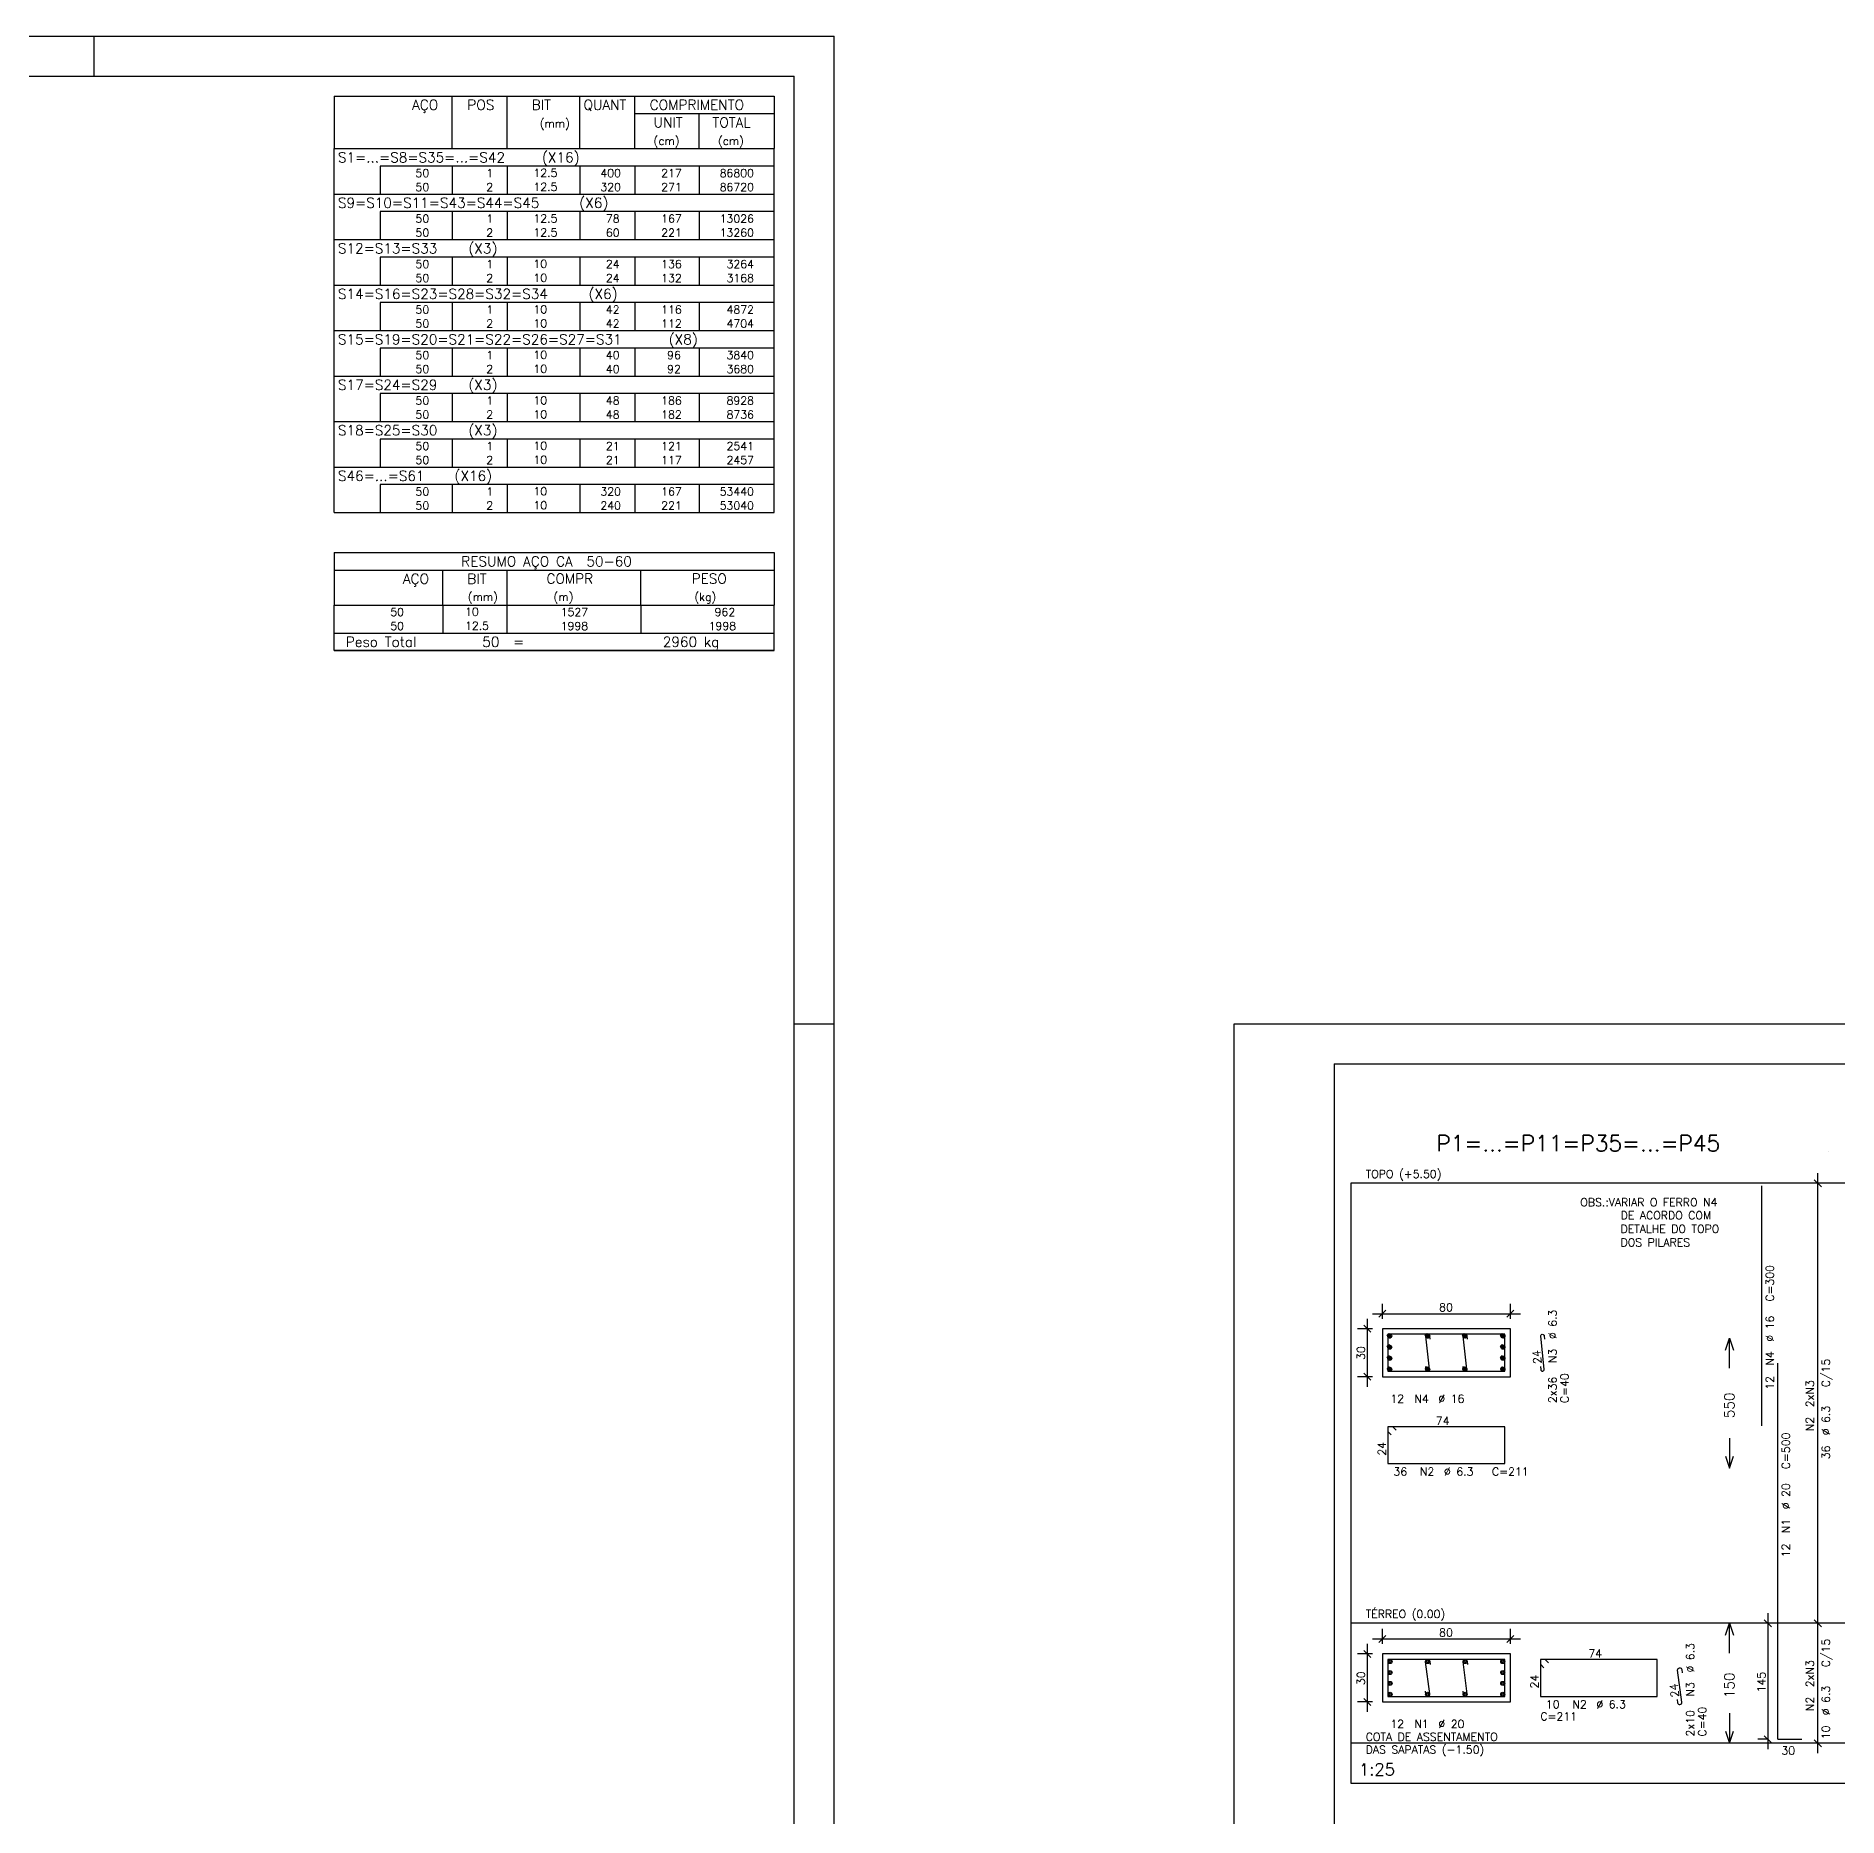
# Model space of a CAD drawing. Extents: x 797 to 1056, y -75 to 15.
# Drawn here: x 846.03 to 868.56, y -6.78 to 15.49 of the extents above; entities that cross this region are included whole.
import ezdxf

# ---------------------------------------------------------------- set-up
doc = ezdxf.new("R2010")
doc.units = 0
doc.header["$MEASUREMENT"] = 0
doc.linetypes.add('ESTILO_TQS_0001', pattern=[1, 0.7, -0.3])
for name, color, linetype in [('06', 6, 'CONTINUOUS'), ('1', 2, 'CONTINUOUS'), ('2', 4, 'CONTINUOUS'), ('3', 8, 'CONTINUOUS'), ('4', 1, 'CONTINUOUS'), ('5', 5, 'CONTINUOUS'), ('CERCADURA', 7, 'CONTINUOUS')]:
    doc.layers.add(name, color=color, linetype=linetype)
doc.styles.get("Standard").update_dxf_attribs({"font": 'ROMANS.SHX'})

msp = doc.modelspace()

# ---------------------------------------------------------------- linework, layer by layer
at = {"layer": '06'}
for p, q in [((797.81, 14.987), (855.51, 14.987)), ((855.51, -26.063), (855.51, 14.987)), ((862.26, 2.637), (902.56, 2.637)), ((862.26, 2.637), (862.26, -26.063))]:
    msp.add_line(p, q, dxfattribs=at)
at = {"layer": '1', "linetype": 'Continuous'}
for p, q in [((849.76, 14.736), (849.76, 14.079)), ((849.76, 14.736), (855.26, 14.736)), ((851.235, 14.079), (851.235, 14.736)), ((851.925, 14.079), (851.925, 14.736)), ((852.83, 14.079), (852.83, 14.736)), ((853.52, 14.079), (853.52, 14.736)), ((855.26, 14.736), (855.26, 14.079)), ((853.52, 14.517), (855.26, 14.517)), ((854.325, 14.079), (854.325, 14.517)), ((849.76, 14.079), (855.26, 14.079)), ((849.76, 13.861), (849.76, 14.079)), ((849.76, 14.079), (855.26, 14.079)), ((855.26, 13.861), (855.26, 14.079)), ((849.76, 13.686), (849.76, 13.861)), ((855.26, 13.861), (850.335, 13.861)), ((850.335, 13.861), (850.335, 13.686)), ((851.235, 13.861), (851.235, 13.686)), ((851.925, 13.861), (851.925, 13.686)), ((852.83, 13.861), (852.83, 13.686)), ((853.52, 13.861), (853.52, 13.686)), ((854.325, 13.861), (854.325, 13.686)), ((855.26, 13.686), (855.26, 13.861)), ((849.76, 13.511), (849.76, 13.686)), ((850.335, 13.686), (850.335, 13.511)), ((851.235, 13.686), (851.235, 13.511)), ((851.925, 13.686), (851.925, 13.511)), ((852.83, 13.686), (852.83, 13.511)), ((853.52, 13.686), (853.52, 13.511)), ((854.325, 13.686), (854.325, 13.511)), ((855.26, 13.511), (855.26, 13.686)), ((849.76, 13.292), (849.76, 13.511)), ((849.76, 13.511), (855.26, 13.511)), ((849.76, 13.117), (849.76, 13.292)), ((855.26, 13.292), (850.335, 13.292)), ((850.335, 13.292), (850.335, 13.117)), ((851.235, 13.292), (851.235, 13.117)), ((851.925, 13.292), (851.925, 13.117)), ((852.83, 13.292), (852.83, 13.117)), ((853.52, 13.292), (853.52, 13.117)), ((854.325, 13.292), (854.325, 13.117)), ((855.26, 13.292), (855.26, 13.511)), ((855.26, 13.117), (855.26, 13.292)), ((849.76, 12.942), (849.76, 13.117)), ((850.335, 13.117), (850.335, 12.942)), ((851.235, 13.117), (851.235, 12.942)), ((851.925, 13.117), (851.925, 12.942)), ((852.83, 13.117), (852.83, 12.942)), ((853.52, 13.117), (853.52, 12.942)), ((854.325, 13.117), (854.325, 12.942)), ((855.26, 12.942), (855.26, 13.117)), ((849.76, 12.723), (849.76, 12.942)), ((849.76, 12.942), (855.26, 12.942)), ((855.26, 12.723), (855.26, 12.942)), ((849.76, 12.548), (849.76, 12.723)), ((855.26, 12.723), (850.335, 12.723)), ((850.335, 12.723), (850.335, 12.548)), ((851.235, 12.723), (851.235, 12.548)), ((851.925, 12.723), (851.925, 12.548)), ((852.83, 12.723), (852.83, 12.548)), ((853.52, 12.723), (853.52, 12.548)), ((854.325, 12.723), (854.325, 12.548)), ((855.26, 12.548), (855.26, 12.723)), ((849.76, 12.373), (849.76, 12.548)), ((850.335, 12.548), (850.335, 12.373)), ((851.235, 12.548), (851.235, 12.373)), ((851.925, 12.548), (851.925, 12.373)), ((852.83, 12.548), (852.83, 12.373)), ((853.52, 12.548), (853.52, 12.373)), ((854.325, 12.548), (854.325, 12.373)), ((855.26, 12.373), (855.26, 12.548)), ((849.76, 12.154), (849.76, 12.373)), ((849.76, 12.373), (855.26, 12.373)), ((855.26, 12.154), (855.26, 12.373)), ((849.76, 11.979), (849.76, 12.154)), ((849.76, 11.804), (849.76, 11.979)), ((855.26, 12.154), (850.335, 12.154)), ((850.335, 12.154), (850.335, 11.979)), ((850.335, 11.979), (850.335, 11.804)), ((851.235, 12.154), (851.235, 11.979)), ((851.235, 11.979), (851.235, 11.804)), ((851.925, 12.154), (851.925, 11.979)), ((851.925, 11.979), (851.925, 11.804)), ((852.83, 12.154), (852.83, 11.979)), ((852.83, 11.979), (852.83, 11.804)), ((853.52, 12.154), (853.52, 11.979)), ((853.52, 11.979), (853.52, 11.804)), ((854.325, 12.154), (854.325, 11.979)), ((854.325, 11.979), (854.325, 11.804)), ((855.26, 11.979), (855.26, 12.154)), ((855.26, 11.804), (855.26, 11.979)), ((849.76, 11.586), (849.76, 11.804)), ((849.76, 11.804), (855.26, 11.804)), ((855.26, 11.586), (855.26, 11.804)), ((849.76, 11.411), (849.76, 11.586)), ((855.26, 11.586), (850.335, 11.586)), ((850.335, 11.586), (850.335, 11.411)), ((851.235, 11.586), (851.235, 11.411)), ((851.925, 11.586), (851.925, 11.411)), ((852.83, 11.586), (852.83, 11.411)), ((853.52, 11.586), (853.52, 11.411)), ((854.325, 11.586), (854.325, 11.411)), ((855.26, 11.411), (855.26, 11.586)), ((849.76, 11.236), (849.76, 11.411)), ((850.335, 11.411), (850.335, 11.236)), ((851.235, 11.411), (851.235, 11.236)), ((851.925, 11.411), (851.925, 11.236)), ((852.83, 11.411), (852.83, 11.236)), ((853.52, 11.411), (853.52, 11.236)), ((854.325, 11.411), (854.325, 11.236)), ((855.26, 11.236), (855.26, 11.411)), ((849.76, 11.017), (849.76, 11.236)), ((849.76, 11.236), (855.26, 11.236)), ((855.26, 11.017), (855.26, 11.236)), ((849.76, 10.842), (849.76, 11.017)), ((849.76, 10.667), (849.76, 10.842)), ((855.26, 11.017), (850.335, 11.017)), ((850.335, 11.017), (850.335, 10.842)), ((850.335, 10.842), (850.335, 10.667)), ((851.235, 11.017), (851.235, 10.842)), ((851.235, 10.842), (851.235, 10.667)), ((851.925, 11.017), (851.925, 10.842)), ((851.925, 10.842), (851.925, 10.667)), ((852.83, 11.017), (852.83, 10.842)), ((852.83, 10.842), (852.83, 10.667)), ((853.52, 11.017), (853.52, 10.842)), ((853.52, 10.842), (853.52, 10.667)), ((854.325, 11.017), (854.325, 10.842)), ((854.325, 10.842), (854.325, 10.667)), ((855.26, 10.842), (855.26, 11.017)), ((855.26, 10.667), (855.26, 10.842)), ((849.76, 10.448), (849.76, 10.667)), ((849.76, 10.667), (855.26, 10.667)), ((855.26, 10.448), (855.26, 10.667)), ((849.76, 10.273), (849.76, 10.448)), ((855.26, 10.448), (850.335, 10.448)), ((850.335, 10.448), (850.335, 10.273)), ((851.235, 10.448), (851.235, 10.273)), ((851.925, 10.448), (851.925, 10.273)), ((852.83, 10.448), (852.83, 10.273)), ((853.52, 10.448), (853.52, 10.273)), ((854.325, 10.448), (854.325, 10.273)), ((855.26, 10.273), (855.26, 10.448)), ((849.76, 10.098), (849.76, 10.273)), ((850.335, 10.273), (850.335, 10.098)), ((851.235, 10.273), (851.235, 10.098)), ((851.925, 10.273), (851.925, 10.098)), ((852.83, 10.273), (852.83, 10.098)), ((853.52, 10.273), (853.52, 10.098)), ((854.325, 10.273), (854.325, 10.098)), ((855.26, 10.098), (855.26, 10.273)), ((849.76, 9.879), (849.76, 10.098)), ((849.76, 10.098), (855.26, 10.098)), ((855.26, 9.879), (855.26, 10.098)), ((849.76, 9.704), (849.76, 9.879)), ((849.76, 9.529), (849.76, 9.704)), ((855.26, 9.879), (850.335, 9.879)), ((850.335, 9.879), (850.335, 9.704)), ((850.335, 9.704), (850.335, 9.529)), ((851.235, 9.879), (851.235, 9.704)), ((851.235, 9.704), (851.235, 9.529)), ((851.925, 9.879), (851.925, 9.704)), ((851.925, 9.704), (851.925, 9.529)), ((852.83, 9.879), (852.83, 9.704)), ((852.83, 9.704), (852.83, 9.529)), ((853.52, 9.879), (853.52, 9.704)), ((853.52, 9.704), (853.52, 9.529)), ((854.325, 9.879), (854.325, 9.704)), ((854.325, 9.704), (854.325, 9.529)), ((855.26, 9.704), (855.26, 9.879)), ((855.26, 9.529), (855.26, 9.704)), ((849.76, 9.529), (855.26, 9.529)), ((849.76, 9.029), (849.76, 8.373)), ((849.76, 9.029), (855.26, 9.029)), ((855.26, 9.029), (855.26, 8.373)), ((849.76, 8.811), (855.26, 8.811)), ((851.12, 8.373), (851.12, 8.811)), ((851.925, 8.373), (851.925, 8.811)), ((853.593, 8.373), (853.593, 8.811)), ((849.76, 8.373), (855.26, 8.373)), ((849.76, 8.198), (849.76, 8.373)), ((851.12, 8.373), (851.12, 8.198)), ((851.925, 8.198), (851.925, 8.373)), ((853.593, 8.373), (853.593, 8.198)), ((855.26, 8.198), (855.26, 8.373)), ((849.76, 8.023), (849.76, 8.198)), ((851.12, 8.198), (851.12, 8.023)), ((851.925, 8.023), (851.925, 8.198)), ((853.593, 8.198), (853.593, 8.023)), ((855.26, 8.023), (855.26, 8.198)), ((849.76, 8.023), (855.26, 8.023)), ((849.76, 7.804), (849.76, 8.023)), ((849.76, 8.023), (855.26, 8.023)), ((855.26, 7.804), (855.26, 8.023)), ((855.26, 7.804), (849.76, 7.804)), ((849.76, 7.804), (855.26, 7.804)), ((862.921, -0.761), (862.949, -0.733)), ((862.921, -0.754), (862.942, -0.733)), ((862.921, -0.9), (862.949, -0.871)), ((862.921, -0.893), (862.942, -0.871)), ((862.922, -0.767), (862.955, -0.734)), ((862.922, -0.905), (862.955, -0.873)), ((862.925, -0.771), (862.959, -0.737)), ((862.925, -0.91), (862.959, -0.875)), ((862.928, -0.775), (862.963, -0.74)), ((862.928, -0.914), (862.963, -0.878)), ((862.93, -0.77), (862.958, -0.742)), ((862.93, -0.763), (862.951, -0.742)), ((862.93, -0.909), (862.958, -0.88)), ((862.93, -0.901), (862.951, -0.88)), ((862.931, -0.775), (862.964, -0.743)), ((862.931, -0.914), (862.964, -0.882)), ((862.932, -0.778), (862.966, -0.744)), ((862.932, -0.917), (862.966, -0.882)), ((862.934, -0.78), (862.968, -0.745)), ((862.934, -0.919), (862.968, -0.884)), ((862.936, -0.781), (862.969, -0.748)), ((862.936, -0.919), (862.969, -0.887)), ((862.937, -0.784), (862.972, -0.749)), ((862.937, -0.923), (862.972, -0.887)), ((862.941, -0.787), (862.975, -0.753)), ((862.941, -0.926), (862.975, -0.891)), ((862.942, -0.782), (862.97, -0.754)), ((862.942, -0.921), (862.97, -0.893)), ((862.945, -0.79), (862.978, -0.757)), ((862.945, -0.928), (862.978, -0.896)), ((862.949, -0.782), (862.97, -0.761)), ((862.949, -0.921), (862.97, -0.9)), ((862.951, -0.791), (862.979, -0.763)), ((862.958, -0.791), (862.979, -0.77)), ((863.396, -0.761), (863.424, -0.733)), ((863.396, -0.754), (863.417, -0.733)), ((863.397, -0.767), (863.43, -0.734)), ((863.4, -0.771), (863.434, -0.737)), ((863.403, -0.775), (863.438, -0.74)), ((863.405, -0.77), (863.433, -0.742)), ((863.405, -0.763), (863.426, -0.742)), ((863.406, -0.775), (863.439, -0.743)), ((863.407, -0.778), (863.441, -0.744)), ((863.409, -0.78), (863.443, -0.745)), ((863.411, -0.781), (863.444, -0.748)), ((863.412, -0.784), (863.447, -0.749)), ((863.416, -0.787), (863.45, -0.753)), ((863.417, -0.782), (863.445, -0.754)), ((863.42, -0.79), (863.453, -0.757)), ((863.424, -0.782), (863.445, -0.761)), ((863.426, -0.791), (863.454, -0.763)), ((863.433, -0.791), (863.454, -0.77)), ((863.862, -0.761), (863.89, -0.733)), ((863.862, -0.754), (863.883, -0.733)), ((863.863, -0.767), (863.896, -0.734)), ((863.866, -0.771), (863.9, -0.737)), ((863.869, -0.775), (863.904, -0.74)), ((863.871, -0.77), (863.899, -0.742)), ((863.871, -0.763), (863.892, -0.742)), ((863.872, -0.775), (863.905, -0.743)), ((863.873, -0.778), (863.907, -0.744)), ((863.875, -0.78), (863.909, -0.745)), ((863.877, -0.781), (863.91, -0.748)), ((863.878, -0.784), (863.913, -0.749)), ((863.882, -0.787), (863.916, -0.753)), ((863.883, -0.782), (863.911, -0.754)), ((863.886, -0.79), (863.919, -0.757)), ((863.89, -0.782), (863.911, -0.761)), ((863.892, -0.791), (863.92, -0.763)), ((863.899, -0.791), (863.92, -0.77)), ((864.337, -0.761), (864.365, -0.733)), ((864.337, -0.754), (864.358, -0.733)), ((864.337, -0.9), (864.365, -0.871)), ((864.337, -0.893), (864.358, -0.871)), ((864.338, -0.767), (864.371, -0.734)), ((864.338, -0.905), (864.371, -0.873)), ((864.341, -0.771), (864.375, -0.737)), ((864.341, -0.91), (864.375, -0.875)), ((864.344, -0.775), (864.379, -0.74)), ((864.344, -0.914), (864.379, -0.878)), ((864.346, -0.77), (864.374, -0.742)), ((864.346, -0.763), (864.367, -0.742)), ((864.346, -0.909), (864.374, -0.88)), ((864.346, -0.901), (864.367, -0.88)), ((864.347, -0.775), (864.38, -0.743)), ((864.347, -0.914), (864.38, -0.882)), ((864.348, -0.778), (864.382, -0.744)), ((864.348, -0.917), (864.382, -0.882)), ((864.35, -0.78), (864.384, -0.745)), ((864.35, -0.919), (864.384, -0.884)), ((864.352, -0.781), (864.385, -0.748)), ((864.352, -0.919), (864.385, -0.887)), ((864.353, -0.784), (864.388, -0.749)), ((864.353, -0.923), (864.388, -0.887)), ((864.357, -0.787), (864.391, -0.753)), ((864.357, -0.926), (864.391, -0.891)), ((864.358, -0.782), (864.386, -0.754)), ((864.358, -0.921), (864.386, -0.893)), ((864.361, -0.79), (864.394, -0.757)), ((864.361, -0.928), (864.394, -0.896)), ((864.365, -0.782), (864.386, -0.761)), ((864.365, -0.921), (864.386, -0.9)), ((864.367, -0.791), (864.395, -0.763)), ((864.374, -0.791), (864.395, -0.77)), ((862.921, -1.038), (862.949, -1.01)), ((862.921, -1.031), (862.942, -1.01)), ((862.922, -1.044), (862.955, -1.012)), ((862.925, -1.049), (862.959, -1.014)), ((862.928, -1.052), (862.963, -1.017)), ((862.93, -1.047), (862.958, -1.019)), ((862.93, -1.04), (862.951, -1.019)), ((862.931, -1.053), (862.964, -1.02)), ((862.932, -1.056), (862.966, -1.021)), ((862.934, -1.057), (862.968, -1.023)), ((862.936, -1.058), (862.969, -1.026)), ((862.937, -1.061), (862.972, -1.026)), ((862.941, -1.065), (862.975, -1.03)), ((862.942, -1.06), (862.97, -1.031)), ((862.945, -1.067), (862.978, -1.035)), ((862.949, -1.06), (862.97, -1.038)), ((862.951, -0.93), (862.979, -0.901)), ((862.951, -1.068), (862.979, -1.04)), ((862.958, -0.93), (862.979, -0.909)), ((862.958, -1.068), (862.979, -1.047)), ((864.337, -1.038), (864.365, -1.01)), ((864.337, -1.031), (864.358, -1.01)), ((864.338, -1.044), (864.371, -1.012)), ((864.341, -1.049), (864.375, -1.014)), ((864.344, -1.052), (864.379, -1.017)), ((864.346, -1.047), (864.374, -1.019)), ((864.346, -1.04), (864.367, -1.019)), ((864.347, -1.053), (864.38, -1.02)), ((864.348, -1.056), (864.382, -1.021)), ((864.35, -1.057), (864.384, -1.023)), ((864.352, -1.058), (864.385, -1.026)), ((864.353, -1.061), (864.388, -1.026)), ((864.357, -1.065), (864.391, -1.03)), ((864.358, -1.06), (864.386, -1.031)), ((864.361, -1.067), (864.394, -1.035)), ((864.365, -1.06), (864.386, -1.038)), ((864.367, -0.93), (864.395, -0.901)), ((864.367, -1.068), (864.395, -1.04)), ((864.374, -0.93), (864.395, -0.909)), ((864.374, -1.068), (864.395, -1.047)), ((862.921, -1.177), (862.949, -1.149)), ((862.921, -1.17), (862.942, -1.149)), ((862.922, -1.183), (862.955, -1.15)), ((862.925, -1.187), (862.959, -1.153)), ((862.928, -1.191), (862.963, -1.156)), ((862.93, -1.186), (862.958, -1.158)), ((862.93, -1.179), (862.951, -1.158)), ((862.931, -1.191), (862.964, -1.159)), ((862.932, -1.194), (862.966, -1.16)), ((862.934, -1.196), (862.968, -1.161)), ((862.936, -1.197), (862.969, -1.164)), ((862.937, -1.2), (862.972, -1.165)), ((862.941, -1.203), (862.975, -1.169)), ((862.942, -1.198), (862.97, -1.17)), ((862.945, -1.206), (862.978, -1.173)), ((862.949, -1.198), (862.97, -1.177)), ((862.951, -1.207), (862.979, -1.179)), ((862.958, -1.207), (862.979, -1.186)), ((863.396, -1.177), (863.424, -1.149)), ((863.396, -1.17), (863.417, -1.149)), ((863.397, -1.183), (863.43, -1.15)), ((863.4, -1.187), (863.434, -1.153)), ((863.403, -1.191), (863.438, -1.156)), ((863.405, -1.186), (863.433, -1.158)), ((863.405, -1.179), (863.426, -1.158)), ((863.406, -1.191), (863.439, -1.159)), ((863.407, -1.194), (863.441, -1.16)), ((863.409, -1.196), (863.443, -1.161)), ((863.411, -1.197), (863.444, -1.164)), ((863.412, -1.2), (863.447, -1.165)), ((863.416, -1.203), (863.45, -1.169)), ((863.417, -1.198), (863.445, -1.17)), ((863.42, -1.206), (863.453, -1.173)), ((863.424, -1.198), (863.445, -1.177)), ((863.426, -1.207), (863.454, -1.179)), ((863.433, -1.207), (863.454, -1.186)), ((863.862, -1.177), (863.89, -1.149)), ((863.862, -1.17), (863.883, -1.149)), ((863.863, -1.183), (863.896, -1.15)), ((863.866, -1.187), (863.9, -1.153)), ((863.869, -1.191), (863.904, -1.156)), ((863.871, -1.186), (863.899, -1.158)), ((863.871, -1.179), (863.892, -1.158)), ((863.872, -1.191), (863.905, -1.159)), ((863.873, -1.194), (863.907, -1.16)), ((863.875, -1.196), (863.909, -1.161)), ((863.877, -1.197), (863.91, -1.164)), ((863.878, -1.2), (863.913, -1.165)), ((863.882, -1.203), (863.916, -1.169)), ((863.883, -1.198), (863.911, -1.17)), ((863.886, -1.206), (863.919, -1.173)), ((863.89, -1.198), (863.911, -1.177)), ((863.892, -1.207), (863.92, -1.179)), ((863.899, -1.207), (863.92, -1.186)), ((864.337, -1.177), (864.365, -1.149)), ((864.337, -1.17), (864.358, -1.149)), ((864.338, -1.183), (864.371, -1.15)), ((864.341, -1.187), (864.375, -1.153)), ((864.344, -1.191), (864.379, -1.156)), ((864.346, -1.186), (864.374, -1.158)), ((864.346, -1.179), (864.367, -1.158)), ((864.347, -1.191), (864.38, -1.159)), ((864.348, -1.194), (864.382, -1.16)), ((864.35, -1.196), (864.384, -1.161)), ((864.352, -1.197), (864.385, -1.164)), ((864.353, -1.2), (864.388, -1.165)), ((864.357, -1.203), (864.391, -1.169)), ((864.358, -1.198), (864.386, -1.17)), ((864.361, -1.206), (864.394, -1.173)), ((864.365, -1.198), (864.386, -1.177)), ((864.367, -1.207), (864.395, -1.179)), ((864.374, -1.207), (864.395, -1.186))]:
    msp.add_line(p, q, dxfattribs=at)
for points in [[(862.862, -1.274), (864.462, -1.274), (864.462, -0.674), (862.862, -0.674), (862.862, -1.274)], [(862.862, -5.34), (864.462, -5.34), (864.462, -4.74), (862.862, -4.74), (862.862, -5.34)]]:
    msp.add_lwpolyline(points, dxfattribs=at)
at = {"layer": '1', "linetype": 'ESTILO_TQS_0001'}
for points in [[(867.15, -0.943), (867.2, -0.793), (867.25, -0.943)], [(867.2, -1.168), (867.2, -0.793)], [(867.2, -2.043), (867.2, -2.418)], [(867.15, -2.268), (867.2, -2.418), (867.25, -2.268)], [(867.15, -4.506), (867.2, -4.356), (867.25, -4.506)], [(867.2, -4.731), (867.2, -4.356)], [(867.2, -5.481), (867.2, -5.856)], [(867.15, -5.706), (867.2, -5.856), (867.25, -5.706)]]:
    msp.add_lwpolyline(points, dxfattribs=at)
at = {"layer": '1', "linetype": 'Continuous'}
for centre, radius in [((862.954, -0.766), 0.025), ((862.954, -0.905), 0.025), ((862.954, -0.766), 0.0125), ((862.954, -0.905), 0.0125), ((863.429, -0.766), 0.025), ((863.429, -0.766), 0.0125), ((863.895, -0.766), 0.025), ((863.895, -0.766), 0.0125), ((864.37, -0.766), 0.025), ((864.37, -0.905), 0.025), ((864.37, -0.766), 0.0125), ((864.37, -0.905), 0.0125), ((862.954, -1.044), 0.025), ((862.954, -1.044), 0.0125), ((864.37, -1.044), 0.025), ((864.37, -1.044), 0.0125), ((862.954, -1.182), 0.025), ((862.954, -1.182), 0.0125), ((863.429, -1.182), 0.025), ((863.429, -1.182), 0.0125), ((863.895, -1.182), 0.025), ((863.895, -1.182), 0.0125), ((864.37, -1.182), 0.025), ((864.37, -1.182), 0.0125), ((862.958, -4.836), 0.025), ((862.958, -4.972), 0.025), ((862.958, -4.836), 0.0125), ((863.428, -4.836), 0.025), ((863.428, -4.836), 0.0125), ((863.897, -4.836), 0.025), ((863.897, -4.836), 0.0125), ((864.366, -4.836), 0.025), ((864.366, -4.972), 0.025), ((864.366, -4.836), 0.0125), ((862.958, -5.108), 0.025), ((862.958, -4.972), 0.0125), ((862.958, -5.108), 0.0125), ((864.366, -5.108), 0.025), ((864.366, -4.972), 0.0125), ((864.366, -5.108), 0.0125), ((862.958, -5.244), 0.025), ((862.958, -5.244), 0.0125), ((863.428, -5.244), 0.025), ((863.428, -5.244), 0.0125), ((863.897, -5.244), 0.025), ((863.897, -5.244), 0.0125), ((864.366, -5.244), 0.025), ((864.366, -5.244), 0.0125)]:
    msp.add_circle(centre, radius, dxfattribs=at)
at = {"layer": '2', "linetype": 'Continuous'}
for p, q in [((868.349, 1.1), (868.261, 1.188)), ((868.305, -4.481), (868.305, 1.269)), ((868.305, 1.144), (868.305, 1.144)), ((862.818, -0.531), (862.907, -0.443)), ((862.862, -0.549), (862.862, -0.362)), ((864.418, -0.531), (864.507, -0.443)), ((864.462, -0.549), (864.462, -0.362)), ((862.737, -0.674), (862.55, -0.674)), ((862.719, -0.719), (862.631, -0.63)), ((862.675, -1.399), (862.675, -0.549)), ((862.737, -0.487), (864.587, -0.487)), ((862.862, -0.674), (862.862, -0.674)), ((862.862, -0.674), (862.862, -0.674)), ((864.462, -0.674), (864.462, -0.674)), ((862.737, -1.274), (862.55, -1.274)), ((862.719, -1.319), (862.631, -1.23)), ((862.862, -1.274), (862.862, -1.274)), ((867.68, -4.231), (867.68, -5.931)), ((868.305, -5.981), (868.305, -4.231)), ((862.862, -4.615), (862.862, -4.427)), ((864.462, -4.615), (864.462, -4.427)), ((867.68, -4.356), (867.555, -4.356)), ((867.636, -4.312), (867.724, -4.4)), ((867.805, -4.356), (867.805, -4.356)), ((868.349, -4.4), (868.261, -4.312)), ((868.349, -4.4), (868.261, -4.312)), ((868.305, -4.356), (868.305, -4.356)), ((868.305, -4.356), (868.305, -4.356)), ((862.719, -4.784), (862.631, -4.695)), ((862.675, -5.465), (862.675, -4.615)), ((862.737, -4.552), (864.587, -4.552)), ((862.818, -4.596), (862.907, -4.508)), ((864.418, -4.596), (864.507, -4.508)), ((862.737, -4.74), (862.55, -4.74)), ((862.862, -4.74), (862.862, -4.74)), ((862.862, -4.74), (862.862, -4.74)), ((864.462, -4.74), (864.462, -4.74)), ((862.737, -5.34), (862.55, -5.34)), ((862.719, -5.384), (862.631, -5.295)), ((862.862, -5.34), (862.862, -5.34)), ((867.68, -5.806), (867.555, -5.806)), ((867.636, -5.762), (867.724, -5.85)), ((867.805, -5.806), (867.805, -5.806)), ((868.349, -5.9), (868.261, -5.812)), ((868.305, -5.856), (868.305, -5.856))]:
    msp.add_line(p, q, dxfattribs=at)
for points in [[(862.47, -6.357), (868.805, -6.357), (868.805, 1.144), (862.47, 1.144), (862.47, -6.357)], [(862.932, -0.744), (862.932, -1.205), (864.393, -1.205), (864.393, -0.744), (862.932, -0.744)], [(863.403, -1.145), (863.407, -1.185), (863.41, -1.193), (863.415, -1.2), (863.423, -1.204), (863.432, -1.204), (863.44, -1.202), (863.447, -1.196), (863.451, -1.189), (863.451, -1.18), (863.407, -0.769), (863.408, -0.76), (863.412, -0.752), (863.419, -0.747), (863.427, -0.744), (863.436, -0.745), (863.443, -0.749), (863.449, -0.756), (863.451, -0.764), (863.456, -0.804)], [(863.869, -1.145), (863.873, -1.185), (863.876, -1.193), (863.881, -1.2), (863.889, -1.204), (863.898, -1.204), (863.906, -1.202), (863.913, -1.196), (863.917, -1.189), (863.917, -1.18), (863.873, -0.769), (863.874, -0.76), (863.878, -0.752), (863.885, -0.747), (863.893, -0.744), (863.902, -0.745), (863.909, -0.749), (863.915, -0.756), (863.917, -0.764), (863.922, -0.804)], [(868.805, -4.356), (862.47, -4.356)], [(862.932, -4.809), (862.932, -5.27), (864.393, -5.27), (864.393, -4.809), (862.932, -4.809)], [(863.397, -5.207), (863.402, -5.247), (863.405, -5.257), (863.412, -5.264), (863.421, -5.269), (863.431, -5.269), (863.441, -5.266), (863.448, -5.26), (863.453, -5.25), (863.454, -5.24), (863.402, -4.839), (863.403, -4.829), (863.407, -4.82), (863.415, -4.813), (863.424, -4.81), (863.435, -4.81), (863.444, -4.815), (863.45, -4.823), (863.454, -4.832), (863.459, -4.872)], [(863.866, -5.207), (863.871, -5.247), (863.874, -5.257), (863.881, -5.264), (863.89, -5.269), (863.9, -5.269), (863.91, -5.266), (863.918, -5.26), (863.922, -5.25), (863.923, -5.24), (863.871, -4.839), (863.872, -4.829), (863.876, -4.82), (863.884, -4.813), (863.894, -4.81), (863.904, -4.81), (863.913, -4.815), (863.92, -4.823), (863.923, -4.832), (863.928, -4.872)], [(868.805, -5.856), (862.47, -5.856)]]:
    msp.add_lwpolyline(points, dxfattribs=at)
at = {"layer": '4', "linetype": 'Continuous'}
for p, q in [((867.605, -1.886), (867.605, 1.114)), ((867.805, -5.806), (867.805, -1.106)), ((867.805, -5.806), (868.105, -5.806))]:
    msp.add_line(p, q, dxfattribs=at)
for points in [[(864.837, -1.145), (864.842, -1.185), (864.844, -1.193), (864.85, -1.2), (864.857, -1.204), (864.866, -1.204), (864.874, -1.202), (864.881, -1.196), (864.885, -1.189), (864.886, -1.18), (864.842, -0.769), (864.842, -0.76), (864.846, -0.752), (864.853, -0.747), (864.861, -0.744), (864.87, -0.745), (864.878, -0.749), (864.883, -0.756), (864.886, -0.764), (864.89, -0.804)], [(863.034, -1.942), (862.992, -1.899), (862.932, -1.899), (862.932, -2.36), (864.393, -2.36), (864.393, -1.899), (862.932, -1.899), (862.932, -1.959), (862.974, -2.002)], [(864.94, -4.852), (864.897, -4.809), (864.837, -4.809), (864.837, -5.27), (866.298, -5.27), (866.298, -4.809), (864.837, -4.809), (864.837, -4.869), (864.88, -4.912)], [(866.548, -5.31), (866.553, -5.349), (866.556, -5.359), (866.563, -5.367), (866.572, -5.371), (866.582, -5.372), (866.592, -5.369), (866.6, -5.362), (866.604, -5.353), (866.605, -5.343), (866.553, -4.941), (866.554, -4.931), (866.558, -4.922), (866.566, -4.916), (866.576, -4.912), (866.586, -4.913), (866.595, -4.917), (866.602, -4.925), (866.605, -4.935), (866.61, -4.974)]]:
    msp.add_lwpolyline(points, dxfattribs=at)
at = {"layer": 'CERCADURA'}
for p, q in [((796.56, 15.487), (856.01, 15.487)), ((846.76, 14.987), (846.76, 15.487)), ((856.01, -26.563), (856.01, 15.487)), ((855.51, 3.137), (856.01, 3.137)), ((861.01, -26.563), (861.01, 3.137)), ((861.01, 3.137), (903.06, 3.137))]:
    msp.add_line(p, q, dxfattribs=at)

# ---------------------------------------------------------------- texts
at = {"layer": '1', "linetype": 'Continuous'}
for s, height, p in [('AÇO', 0.125, (850.735, 14.564)), ('POS', 0.125, (851.425, 14.564)), ('BIT', 0.125, (852.23, 14.564)), ('QUANT', 0.125, (852.878, 14.564)), ('COMPRIMENTO', 0.125, (853.705, 14.564)), ('(mm)', 0.1, (852.33, 14.345)), ('UNIT', 0.125, (853.753, 14.345)), ('TOTAL', 0.125, (854.49, 14.345)), ('(cm)', 0.1, (853.753, 14.126)), ('(cm)', 0.1, (854.558, 14.126)), ('S1=...=S8=S35=...=S42   (X16)', 0.125, (849.808, 13.907)), ('     50 ', 0.1, (850.405, 13.723)), ('  1', 0.1, (851.525, 13.723)), ('   12.5', 0.1, (852.028, 13.726)), (' 400', 0.1, (853.02, 13.723)), ('   217', 0.1, (853.625, 13.723)), ('  86800', 0.1, (854.442, 13.723)), ('     50 ', 0.1, (850.405, 13.548)), ('  2', 0.1, (851.525, 13.548)), ('   12.5', 0.1, (852.028, 13.551)), (' 320', 0.1, (853.02, 13.548)), ('   271', 0.1, (853.625, 13.548)), ('  86720', 0.1, (854.442, 13.548)), ('S9=S10=S11=S43=S44=S45   (X6)', 0.125, (849.808, 13.339)), ('     50 ', 0.1, (850.405, 13.154)), ('     50 ', 0.1, (850.405, 12.979)), ('  2', 0.1, (851.525, 12.979)), ('  1', 0.1, (851.525, 13.154)), ('   12.5', 0.1, (852.028, 13.157)), ('   12.5', 0.1, (852.028, 12.982)), ('  78', 0.1, (853.02, 13.154)), ('  60', 0.1, (853.02, 12.979)), ('   221', 0.1, (853.625, 12.979)), ('   167', 0.1, (853.625, 13.154)), ('  13026', 0.1, (854.442, 13.154)), ('  13260', 0.1, (854.442, 12.979)), ('S12=S13=S33   (X3)', 0.125, (849.808, 12.77)), ('     50 ', 0.1, (850.405, 12.586)), ('  1', 0.1, (851.525, 12.586)), ('   10  ', 0.1, (852.028, 12.589)), ('  24', 0.1, (853.02, 12.586)), ('   136', 0.1, (853.625, 12.586)), ('   3264', 0.1, (854.442, 12.586)), ('     50 ', 0.1, (850.405, 12.411)), ('  2', 0.1, (851.525, 12.411)), ('   10  ', 0.1, (852.028, 12.414)), ('  24', 0.1, (853.02, 12.411)), ('   132', 0.1, (853.625, 12.411)), ('   3168', 0.1, (854.442, 12.411)), ('S14=S16=S23=S28=S32=S34   (X6)', 0.125, (849.808, 12.201)), ('     50 ', 0.1, (850.405, 12.017)), ('     50 ', 0.1, (850.405, 11.842)), ('  2', 0.1, (851.525, 11.842)), ('  1', 0.1, (851.525, 12.017)), ('   10  ', 0.1, (852.028, 12.02)), ('   10  ', 0.1, (852.028, 11.845)), ('  42', 0.1, (853.02, 12.017)), ('  42', 0.1, (853.02, 11.842)), ('   116', 0.1, (853.625, 12.017)), ('   112', 0.1, (853.625, 11.842)), ('   4872', 0.1, (854.442, 12.017)), ('   4704', 0.1, (854.442, 11.842)), ('S15=S19=S20=S21=S22=S26=S27=S31   (X8)', 0.125, (849.808, 11.632)), ('     50 ', 0.1, (850.405, 11.448)), ('  1', 0.1, (851.525, 11.448)), ('   10  ', 0.1, (852.028, 11.451)), ('  40', 0.1, (853.02, 11.448)), ('    96', 0.1, (853.625, 11.448)), ('   3840', 0.1, (854.442, 11.448)), ('     50 ', 0.1, (850.405, 11.273)), ('  2', 0.1, (851.525, 11.273)), ('   10  ', 0.1, (852.028, 11.276)), ('  40', 0.1, (853.02, 11.273)), ('    92', 0.1, (853.625, 11.273)), ('   3680', 0.1, (854.442, 11.273)), ('S17=S24=S29   (X3)', 0.125, (849.808, 11.064)), ('     50 ', 0.1, (850.405, 10.879)), ('  1', 0.1, (851.525, 10.879)), ('   10  ', 0.1, (852.028, 10.882)), ('  48', 0.1, (853.02, 10.879)), ('   186', 0.1, (853.625, 10.879)), ('   8928', 0.1, (854.442, 10.879)), ('S18=S25=S30   (X3)', 0.125, (849.808, 10.495)), ('     50 ', 0.1, (850.405, 10.704)), ('  2', 0.1, (851.525, 10.704)), ('   10  ', 0.1, (852.028, 10.707)), ('  48', 0.1, (853.02, 10.704)), ('   182', 0.1, (853.625, 10.704)), ('   8736', 0.1, (854.442, 10.704)), ('     50 ', 0.1, (850.405, 10.311)), ('  1', 0.1, (851.525, 10.311)), ('   10  ', 0.1, (852.028, 10.314)), ('  21', 0.1, (853.02, 10.311)), ('   121', 0.1, (853.625, 10.311)), ('   2541', 0.1, (854.442, 10.311)), ('     50 ', 0.1, (850.405, 10.136)), ('  2', 0.1, (851.525, 10.136)), ('   10  ', 0.1, (852.028, 10.139)), ('  21', 0.1, (853.02, 10.136)), ('   117', 0.1, (853.625, 10.136)), ('   2457', 0.1, (854.442, 10.136)), ('S46=...=S61   (X16)', 0.125, (849.808, 9.926)), ('     50 ', 0.1, (850.405, 9.742)), ('  1', 0.1, (851.525, 9.742)), ('   10  ', 0.1, (852.028, 9.745)), (' 320', 0.1, (853.02, 9.742)), ('   167', 0.1, (853.625, 9.742)), ('  53440', 0.1, (854.442, 9.742)), ('     50 ', 0.1, (850.405, 9.567)), ('  2', 0.1, (851.525, 9.567)), ('   10  ', 0.1, (852.028, 9.57)), (' 240', 0.1, (853.02, 9.567)), ('   221', 0.1, (853.625, 9.567)), ('  53040', 0.1, (854.442, 9.567)), ('RESUMO AÇO CA  50-60', 0.125, (851.35, 8.857)), ('AÇO', 0.125, (850.62, 8.639)), ('BIT', 0.125, (851.425, 8.639)), ('COMPR', 0.125, (852.414, 8.641)), ('PESO', 0.125, (854.229, 8.641)), ('     50 ', 0.1, (850.09, 8.236)), ('   10  ', 0.1, (851.173, 8.239)), ('(mm)', 0.1, (851.432, 8.425)), ('(m)', 0.1, (852.503, 8.425)), ('    1527', 0.1, (852.294, 8.236)), ('(kg)', 0.1, (854.263, 8.425)), ('    962', 0.1, (854.218, 8.236)), ('     50 ', 0.1, (850.09, 8.061)), ('   12.5', 0.1, (851.173, 8.064)), ('    1998', 0.1, (852.294, 8.061)), ('   1998', 0.1, (854.218, 8.061)), ('Peso Total        50  =', 0.125, (849.906, 7.851)), ('   2960 kg', 0.125, (853.589, 7.851)), ('22', 0.001, (868.434, 1.544)), (' 74 ', 0.1, (863.462, -1.874)), (' 36', 0.1, (862.932, -2.51)), ('N2', 0.1, (863.332, -2.51)), ('%%c 6.3', 0.1, (863.632, -2.51)), ('C=211', 0.1, (864.232, -2.51)), (' 74 ', 0.1, (865.368, -4.784)), (' 10', 0.1, (864.837, -5.42)), ('N2', 0.1, (865.237, -5.42)), ('%%c 6.3', 0.1, (865.537, -5.42)), ('C=211', 0.1, (864.837, -5.57)), (' 30 ', 0.1, (867.781, -5.998))]:
    msp.add_text(s, height=height, dxfattribs=at).set_placement(p)
for s, rotation, p in [('C=300', 90, (867.755, -0.336)), ('%%c 6.3', 90, (865.04, -0.804)), ('%%c 16', 90, (867.755, -0.836)), (' 24 ', 96.119, (864.86, -1.176)), ('N3', 90, (865.04, -1.104)), ('N4', 90, (867.755, -1.136)), ('2x36', 90, (865.04, -1.604)), ('C=40', 90, (865.19, -1.604)), ('12', 90, (867.755, -1.436)), ('C=500', 90, (867.955, -2.431)), (' 24 ', 90, (862.907, -2.33)), ('%%c 20', 90, (867.955, -2.931)), ('N1', 90, (867.955, -3.231)), ('12', 90, (867.955, -3.531)), ('%%c 6.3', 90, (866.76, -4.972)), (' 24 ', 90, (864.812, -5.24)), (' 24 ', 97.3461, (866.58, -5.344)), ('N3', 90, (866.76, -5.272)), ('2x10', 90, (866.76, -5.772)), ('C=40', 90, (866.91, -5.772))]:
    msp.add_text(s, height=0.1, rotation=rotation, dxfattribs=at).set_placement(p)
at = {"layer": '1', "linetype": 'ESTILO_TQS_0001'}
for s, p in [('550', (867.262, -1.793)), ('150', (867.262, -5.293))]:
    msp.add_text(s, height=0.125, rotation=90, dxfattribs=at).set_placement(p)
msp.add_text('1:25', height=0.15, dxfattribs=at).set_placement((862.57, -6.258))
at = {"layer": '2', "linetype": 'Continuous'}
for s, p in [('80', (863.572, -0.457)), ('12', (862.962, -1.599)), ('N4', (863.262, -1.599)), ('%%c 16', (863.562, -1.599)), ('80', (863.572, -4.522)), ('12', (862.962, -5.665)), ('N1', (863.262, -5.665)), ('%%c 20', (863.562, -5.665))]:
    msp.add_text(s, height=0.1, dxfattribs=at).set_placement(p)
for s, p in [('30', (862.645, -1.064)), ('C/15', (868.455, -1.406)), ('2xN3', (868.255, -1.656)), ('N2', (868.255, -1.956)), ('%%c 6.3', (868.455, -2.006)), ('36', (868.455, -2.306)), ('C/15', (868.455, -4.906)), ('2xN3', (868.255, -5.156)), ('30', (862.645, -5.13)), ('145', (867.65, -5.221)), ('%%c 6.3', (868.455, -5.506)), ('N2', (868.255, -5.456)), ('10', (868.455, -5.806))]:
    msp.add_text(s, height=0.1, rotation=90, dxfattribs=at).set_placement(p)
at = {"layer": '3', "linetype": 'Continuous'}
for s, p in [('TOPO (+5.50)', (862.654, 1.21)), ('OBS.:VARIAR O FERRO N4', (865.336, 0.857)), ('DE ACORDO COM', (865.841, 0.694)), ('DETALHE DO TOPO', (865.839, 0.524)), ('DOS PILARES', (865.839, 0.355)), ('TÉRREO (0.00)', (862.654, -4.29)), ('COTA DE ASSENTAMENTO', (862.654, -5.826)), ('DAS SAPATAS (-1.50)', (862.654, -5.986))]:
    msp.add_text(s, height=0.1, dxfattribs=at).set_placement(p)
at = {"layer": '5', "linetype": 'Continuous'}
msp.add_text('P1=...=P11=P35=...=P45', height=0.2, dxfattribs=at).set_placement((863.537, 1.544))

doc.saveas('drawing.dxf')
